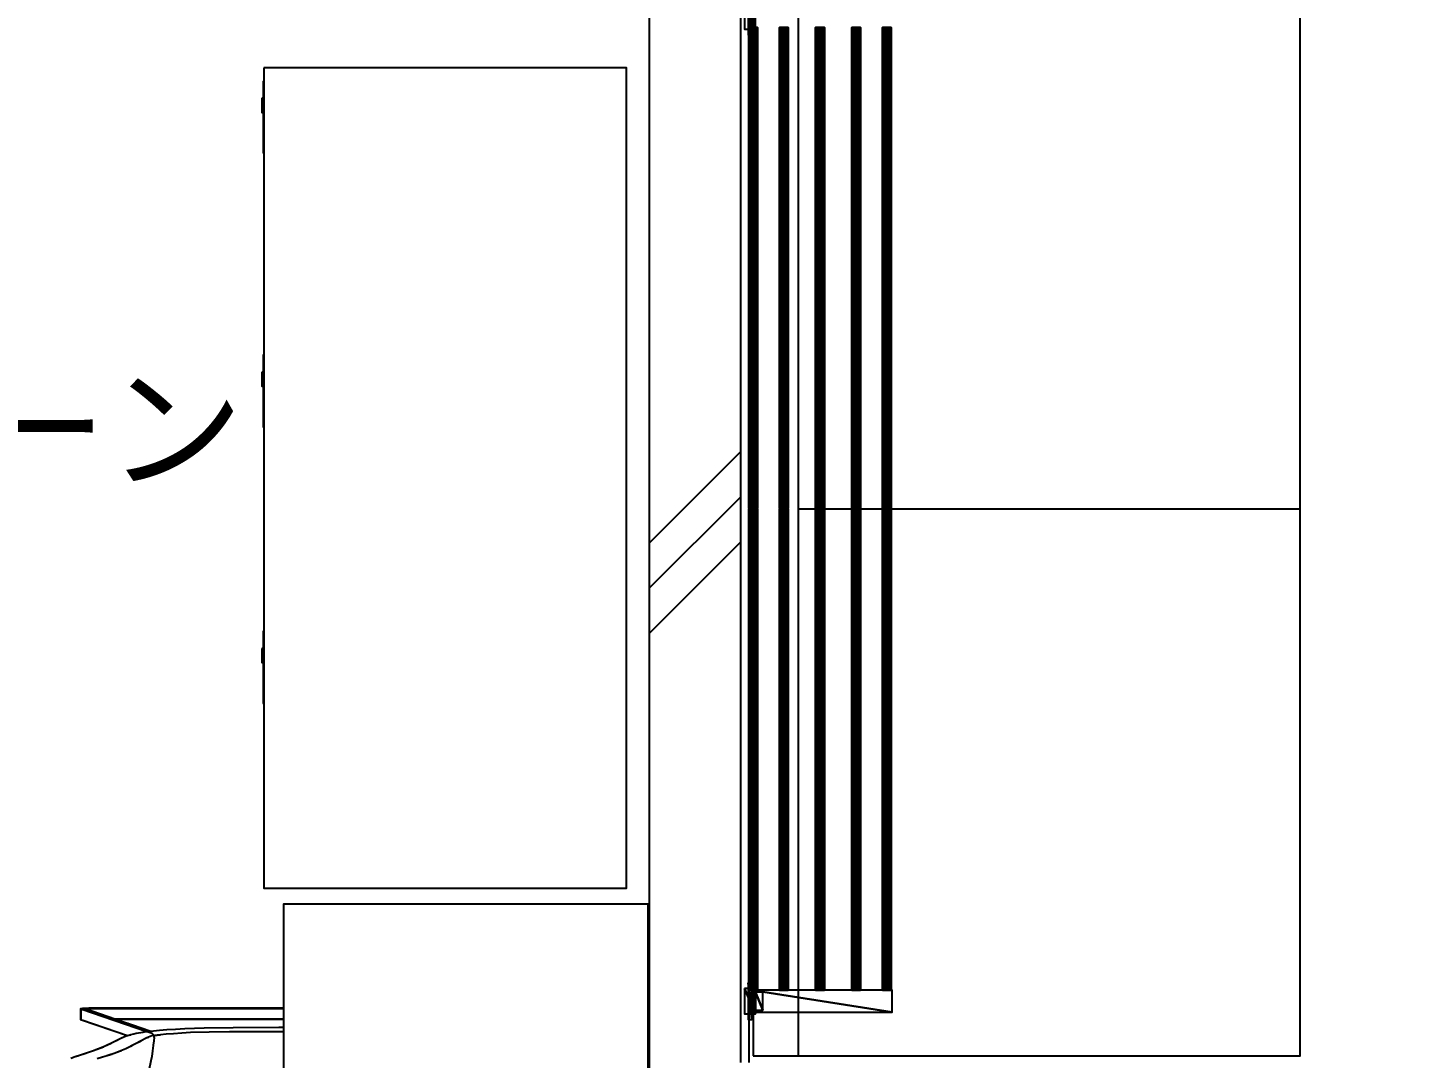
# Model space of a CAD drawing. Units: millimetres at full size, sheet at 1:50. Extents: x -9750 to 9750, y -6680 to 6675.
# Drawn here: x -4157 to -2649, y 2084 to 3215 of the extents above; entities that cross this region are included whole.
import ezdxf
from ezdxf.enums import TextEntityAlignment as Align

# ---------------------------------------------------------------- set-up
doc = ezdxf.new("R2010")
doc.units = ezdxf.units.MM
doc.header["$LTSCALE"] = 50
for name, color, linetype in [('0-4_スペース', 4, 'Continuous'), ('0-6_壁', 4, 'Continuous'), ('0-8_床仕上', 7, 'Continuous'), ('0-9_部品実装', 7, 'Continuous'), ('0-A_汎用オブジェクト（実装）', 4, 'Continuous')]:
    doc.layers.add(name, color=color, linetype=linetype)
doc.styles.add('ＭＳ ゴシック', font='')
doc.styles.get('ＭＳ ゴシック').set_extended_font_data('MS Gothic')

msp = doc.modelspace()

# ---------------------------------------------------------------- wipeouts: each hides what was drawn before it
for points in [[(-3365.77, 3792.05), (-3365.77, -1764.95), (296.23, -1764.95), (296.23, -1764.95)], [(-5115.77, 1780.2), (-3473.77, 1780.2), (-3473.77, 3745.05), (-3473.77, 3745.05)]]:
    msp.add_wipeout(points)

# ---------------------------------------------------------------- next in the draw order: wipeouts: each hides what was drawn before it
for points in [[(-3365.77, 3792.05), (296.23, -1764.95), (296.23, 3792.05), (296.23, 3792.05)], [(-5115.77, 1780.2), (-3473.77, 3745.05), (-5115.77, 3745.05), (-5115.77, 3745.05)]]:
    msp.add_wipeout(points)

# ---------------------------------------------------------------- next in the draw order: linework, layer by layer
at = {"layer": '0-8_床仕上', "color": 4}
msp.add_line((-3365.77, 3292.05), (-3365.77, 2080.19), dxfattribs=at)
at = {"layer": '0-9_部品実装'}
for points in [[(-4098.35, 2138.85), (-4097.94, 2126.98), (-4097.94, 2139.1)], [(-4098.35, 2138.85), (-4097.94, 2139.1), (-4097.94, 2139.1)], [(-4098.35, 2138.85), (-4098.35, 2127.13), (-4097.94, 2126.98)], [(-4097.94, 2139.1), (-4097.54, 2126.83), (-4097.54, 2139.15)], [(-4097.94, 2139.1), (-4097.54, 2139.15), (-4097.54, 2139.15)], [(-4097.94, 2139.1), (-4097.94, 2126.98), (-4097.54, 2126.83)]]:
    msp.add_solid(points, dxfattribs=at)

# ---------------------------------------------------------------- next in the draw order: texts
at = {"layer": '0-4_スペース', "style": 'ＭＳ ゴシック'}
msp.add_text('更衣ゾーン', height=110, dxfattribs=at).set_placement((-4669.77, 2687.63), align=Align.BOTTOM_LEFT)

# ---------------------------------------------------------------- next in the draw order: wipeouts: each hides what was drawn before it
for points in [[(-3464.77, 127.09), (-3464.77, 3745.05), (-3473.77, 3745.05), (-3473.77, 3745.05)], [(-3897.43, 2271.17), (-3499.77, 2271.17), (-3499.77, 2473.51), (-3499.77, 2473.51)], [(-4109.23, 2084.47), (-3670.92, 2084.47), (-3671.05, 2086.33), (-3671.05, 2086.33)]]:
    msp.add_wipeout(points)

# ---------------------------------------------------------------- next in the draw order: wipeouts: each hides what was drawn before it
for points in [[(-3464.77, 127.09), (-3473.77, 3745.05), (-3473.77, 127.09), (-3473.77, 127.09)], [(-3361.06, 2087.34), (-2761.06, 2087.34), (-2761.06, 3287.34), (-2761.06, 3287.34)], [(-3897.43, 2271.17), (-3499.77, 2473.51), (-3897.43, 2473.51), (-3897.43, 2473.51)], [(-4097.54, 2139.15), (-4097.54, 2126.83), (-4096.31, 2126.41), (-4096.31, 2126.41)], [(-4109.23, 2084.47), (-3671.05, 2086.33), (-4104.29, 2086.33), (-4104.29, 2086.33)]]:
    msp.add_wipeout(points)

# ---------------------------------------------------------------- next in the draw order: linework, layer by layer
at = {"layer": '0-9_部品実装'}
msp.add_solid([(-3897.43, 2271.17), (-3897.43, 2473.51), (-3897.43, 2473.51)], dxfattribs=at)

# ---------------------------------------------------------------- next in the draw order: wipeouts: each hides what was drawn before it
at = {"color": 7}
msp.add_wipeout([(-3374.77, 3795.05), (-3474.77, 3695.05), (-3474.77, 1780.2), (-3474.77, 1780.2)], dxfattribs=at)
for points in [[(-3361.06, 2087.34), (-2761.06, 3287.34), (-3361.06, 3287.34), (-3361.06, 3287.34)], [(-4097.54, 2139.15), (-4096.31, 2126.41), (-4096.31, 2139.29), (-4096.31, 2139.29)], [(-4109.23, 2084.47), (-4104.29, 2086.33), (-4104.29, 2086.33), (-4104.29, 2086.33)]]:
    msp.add_wipeout(points)

# ---------------------------------------------------------------- next in the draw order: linework, layer by layer
at = {"layer": '0-9_部品実装', "color": 4}
for p, q in [((-3311.06, 2087.34), (-3311.06, 3287.34)), ((-3311.06, 2687.31), (-2761.06, 2687.31))]:
    msp.add_line(p, q, dxfattribs=at)
msp.add_lwpolyline([(-3361.06, 2087.34), (-2761.06, 2087.34), (-2761.06, 3287.34), (-3361.06, 3287.34)], close=True, dxfattribs=at)
at = {"layer": '0-9_部品実装'}
for points in [[(-3361.06, 2087.34), (-3361.06, 3287.34), (-3361.06, 3287.34)], [(-4097.54, 2139.15), (-4096.31, 2139.29), (-4096.31, 2139.29)]]:
    msp.add_solid(points, dxfattribs=at)
at = {"layer": '0-A_汎用オブジェクト（実装）'}
for p, q in [((-3366.4, 3247.31), (-3366.4, 3207.31)), ((-3366.4, 3247.31), (-3366.4, 3207.31)), ((-3362.4, 3207.31), (-3362.4, 3247.31)), ((-3362.4, 3207.31), (-3362.4, 3247.31)), ((-3366.4, 3207.31), (-3362.4, 3207.31)), ((-3366.4, 3207.31), (-3362.4, 3207.31)), ((-3362.4, 2167.31), (-3366.4, 2167.31)), ((-3362.4, 2167.31), (-3366.4, 2167.31)), ((-3366.4, 2167.31), (-3366.4, 2127.31)), ((-3362.4, 2127.31), (-3362.4, 2167.31)), ((-3362.4, 2159.31), (-3362.4, 2135.31)), ((-3358.4, 2133.31), (-3358.4, 2161.31)), ((-3350.4, 2157.31), (-3358.4, 2157.31)), ((-3350.4, 2157.31), (-3358.4, 2157.31)), ((-3358.4, 2157.31), (-3358.4, 2137.31)), ((-3358.4, 2157.31), (-3358.4, 2137.31)), ((-3350.4, 2137.31), (-3350.4, 2157.31)), ((-3350.4, 2137.31), (-3350.4, 2157.31)), ((-3358.4, 2137.31), (-3350.4, 2137.31)), ((-3358.4, 2137.31), (-3350.4, 2137.31))]:
    msp.add_line(p, q, dxfattribs=at)
for points in [[(-3366.4, 3247.31), (-3366.4, 3207.31), (-3362.4, 3207.31)], [(-3366.4, 3247.31), (-3362.4, 3207.31), (-3362.4, 3247.31)], [(-3366.4, 3247.31), (-3362.4, 3207.31), (-3362.4, 3247.31)], [(-3366.4, 3247.31), (-3366.4, 3207.31), (-3362.4, 3207.31)], [(-3365.77, 3215.3), (-3365.77, 2159.31), (-3365.39, 2159.31)], [(-3365.77, 3215.3), (-3365.39, 2159.31), (-3365.39, 3215.3)], [(-3365.39, 3215.3), (-3365.77, 3215.3), (-3365.77, 2159.31)], [(-3365.39, 3215.3), (-3365.77, 2159.31), (-3365.39, 2159.31)], [(-3365.39, 3215.3), (-3364.34, 2159.31), (-3364.34, 3215.3)], [(-3365.39, 3215.3), (-3365.39, 2159.31), (-3364.34, 2159.31)], [(-3364.34, 3215.3), (-3365.39, 3215.3), (-3365.39, 2159.31)], [(-3364.34, 3215.3), (-3365.39, 2159.31), (-3364.34, 2159.31)], [(-3364.34, 3215.3), (-3362.75, 2159.31), (-3362.75, 3215.3)], [(-3364.34, 3215.3), (-3364.34, 2159.31), (-3362.75, 2159.31)], [(-3362.75, 3215.3), (-3364.34, 3215.3), (-3364.34, 2159.31)], [(-3362.75, 3215.3), (-3364.34, 2159.31), (-3362.75, 2159.31)], [(-3362.75, 3215.3), (-3360.88, 2159.31), (-3360.88, 3215.3)], [(-3362.75, 3215.3), (-3362.75, 2159.31), (-3360.88, 2159.31)], [(-3360.88, 3215.3), (-3362.75, 2159.31), (-3360.88, 2159.31)], [(-3360.88, 3215.3), (-3362.75, 3215.3), (-3362.75, 2159.31)], [(-3360.88, 3215.3), (-3359.01, 2159.31), (-3359.01, 3215.3)], [(-3360.88, 3215.3), (-3360.88, 2159.31), (-3359.01, 2159.31)], [(-3359.01, 3215.3), (-3360.88, 2159.31), (-3359.01, 2159.31)], [(-3359.01, 3215.3), (-3360.88, 3215.3), (-3360.88, 2159.31)], [(-3359.01, 3215.3), (-3357.43, 2159.31), (-3357.43, 3215.3)], [(-3359.01, 3215.3), (-3359.01, 2159.31), (-3357.43, 2159.31)], [(-3357.43, 3215.3), (-3359.01, 3215.3), (-3359.01, 2159.31)], [(-3357.43, 3215.3), (-3359.01, 2159.31), (-3357.43, 2159.31)], [(-3357.43, 3215.3), (-3357.43, 2159.31), (-3356.37, 2159.31)], [(-3357.43, 3215.3), (-3356.37, 2159.31), (-3356.37, 3215.3)], [(-3356.37, 3215.3), (-3357.43, 2159.31), (-3356.37, 2159.31)], [(-3356.37, 3215.3), (-3357.43, 3215.3), (-3357.43, 2159.31)], [(-3356.37, 3215.3), (-3356.37, 2159.31), (-3356, 2159.31)], [(-3356.37, 3215.3), (-3356, 2159.31), (-3356, 3215.3)], [(-3356, 3215.3), (-3356.37, 3215.3), (-3356.37, 2159.31)], [(-3356, 3215.3), (-3356.37, 2159.31), (-3356, 2159.31)], [(-3332.19, 3215.3), (-3331.82, 2159.31), (-3331.82, 3215.3)], [(-3332.19, 3215.3), (-3332.19, 2159.31), (-3331.82, 2159.31)], [(-3331.82, 3215.3), (-3332.19, 2159.31), (-3331.82, 2159.31)], [(-3331.82, 3215.3), (-3332.19, 3215.3), (-3332.19, 2159.31)], [(-3331.82, 3215.3), (-3331.82, 2159.31), (-3330.76, 2159.31)], [(-3331.82, 3215.3), (-3330.76, 2159.31), (-3330.76, 3215.3)], [(-3330.76, 3215.3), (-3331.82, 3215.3), (-3331.82, 2159.31)], [(-3330.76, 3215.3), (-3331.82, 2159.31), (-3330.76, 2159.31)], [(-3330.76, 3215.3), (-3330.76, 2159.31), (-3329.17, 2159.31)], [(-3330.76, 3215.3), (-3329.17, 2159.31), (-3329.17, 3215.3)], [(-3329.17, 3215.3), (-3330.76, 2159.31), (-3329.17, 2159.31)], [(-3329.17, 3215.3), (-3330.76, 3215.3), (-3330.76, 2159.31)], [(-3329.17, 3215.3), (-3327.3, 2159.31), (-3327.3, 3215.3)], [(-3329.17, 3215.3), (-3329.17, 2159.31), (-3327.3, 2159.31)], [(-3327.3, 3215.3), (-3329.17, 3215.3), (-3329.17, 2159.31)], [(-3327.3, 3215.3), (-3329.17, 2159.31), (-3327.3, 2159.31)], [(-3327.3, 3215.3), (-3325.43, 2159.31), (-3325.43, 3215.3)], [(-3327.3, 3215.3), (-3327.3, 2159.31), (-3325.43, 2159.31)], [(-3325.43, 3215.3), (-3327.3, 3215.3), (-3327.3, 2159.31)], [(-3325.43, 3215.3), (-3327.3, 2159.31), (-3325.43, 2159.31)], [(-3325.43, 3215.3), (-3323.85, 2159.31), (-3323.85, 3215.3)], [(-3325.43, 3215.3), (-3325.43, 2159.31), (-3323.85, 2159.31)], [(-3323.85, 3215.3), (-3325.43, 2159.31), (-3323.85, 2159.31)], [(-3323.85, 3215.3), (-3325.43, 3215.3), (-3325.43, 2159.31)], [(-3323.85, 3215.3), (-3323.85, 2159.31), (-3322.79, 2159.31)], [(-3323.85, 3215.3), (-3322.79, 2159.31), (-3322.79, 3215.3)], [(-3322.79, 3215.3), (-3323.85, 2159.31), (-3322.79, 2159.31)], [(-3322.79, 3215.3), (-3323.85, 3215.3), (-3323.85, 2159.31)], [(-3322.79, 3215.3), (-3322.42, 2159.31), (-3322.42, 3215.3)], [(-3322.79, 3215.3), (-3322.79, 2159.31), (-3322.42, 2159.31)], [(-3322.42, 3215.3), (-3322.79, 3215.3), (-3322.79, 2159.31)], [(-3322.42, 3215.3), (-3322.79, 2159.31), (-3322.42, 2159.31)], [(-3292.5, 3215.3), (-3292.5, 2159.31), (-3292.13, 2159.31)], [(-3292.5, 3215.3), (-3292.13, 2159.31), (-3292.13, 3215.3)], [(-3292.13, 3215.3), (-3292.5, 2159.31), (-3292.13, 2159.31)], [(-3292.13, 3215.3), (-3292.5, 3215.3), (-3292.5, 2159.31)], [(-3292.13, 3215.3), (-3292.13, 2159.31), (-3291.07, 2159.31)], [(-3292.13, 3215.3), (-3291.07, 2159.31), (-3291.07, 3215.3)], [(-3291.07, 3215.3), (-3292.13, 2159.31), (-3291.07, 2159.31)], [(-3291.07, 3215.3), (-3292.13, 3215.3), (-3292.13, 2159.31)], [(-3291.07, 3215.3), (-3289.49, 2159.31), (-3289.49, 3215.3)], [(-3291.07, 3215.3), (-3291.07, 2159.31), (-3289.49, 2159.31)], [(-3289.49, 3215.3), (-3291.07, 2159.31), (-3289.49, 2159.31)], [(-3289.49, 3215.3), (-3291.07, 3215.3), (-3291.07, 2159.31)], [(-3289.49, 3215.3), (-3289.49, 2159.31), (-3287.62, 2159.31)], [(-3289.49, 3215.3), (-3287.62, 2159.31), (-3287.62, 3215.3)], [(-3287.62, 3215.3), (-3289.49, 2159.31), (-3287.62, 2159.31)], [(-3287.62, 3215.3), (-3289.49, 3215.3), (-3289.49, 2159.31)], [(-3287.62, 3215.3), (-3287.62, 2159.31), (-3285.75, 2159.31)], [(-3287.62, 3215.3), (-3285.75, 2159.31), (-3285.75, 3215.3)], [(-3285.75, 3215.3), (-3287.62, 3215.3), (-3287.62, 2159.31)], [(-3285.75, 3215.3), (-3287.62, 2159.31), (-3285.75, 2159.31)], [(-3285.75, 3215.3), (-3285.75, 2159.31), (-3284.17, 2159.31)], [(-3285.75, 3215.3), (-3284.17, 2159.31), (-3284.17, 3215.3)], [(-3284.17, 3215.3), (-3285.75, 2159.31), (-3284.17, 2159.31)], [(-3284.17, 3215.3), (-3285.75, 3215.3), (-3285.75, 2159.31)], [(-3284.17, 3215.3), (-3283.11, 2159.31), (-3283.11, 3215.3)], [(-3284.17, 3215.3), (-3284.17, 2159.31), (-3283.11, 2159.31)], [(-3283.11, 3215.3), (-3284.17, 3215.3), (-3284.17, 2159.31)], [(-3283.11, 3215.3), (-3284.17, 2159.31), (-3283.11, 2159.31)], [(-3283.11, 3215.3), (-3283.11, 2159.31), (-3282.74, 2159.31)], [(-3283.11, 3215.3), (-3282.74, 2159.31), (-3282.74, 3215.3)], [(-3282.74, 3215.3), (-3283.11, 2159.31), (-3282.74, 2159.31)], [(-3282.74, 3215.3), (-3283.11, 3215.3), (-3283.11, 2159.31)], [(-3252.82, 3215.3), (-3252.45, 2159.31), (-3252.45, 3215.3)], [(-3252.82, 3215.3), (-3252.82, 2159.31), (-3252.45, 2159.31)], [(-3252.45, 3215.3), (-3252.82, 3215.3), (-3252.82, 2159.31)], [(-3252.45, 3215.3), (-3252.82, 2159.31), (-3252.45, 2159.31)], [(-3252.45, 3215.3), (-3252.45, 2159.31), (-3251.39, 2159.31)], [(-3252.45, 3215.3), (-3251.39, 2159.31), (-3251.39, 3215.3)], [(-3251.39, 3215.3), (-3252.45, 3215.3), (-3252.45, 2159.31)], [(-3251.39, 3215.3), (-3252.45, 2159.31), (-3251.39, 2159.31)], [(-3251.39, 3215.3), (-3251.39, 2159.31), (-3249.81, 2159.31)], [(-3251.39, 3215.3), (-3249.81, 2159.31), (-3249.81, 3215.3)], [(-3249.81, 3215.3), (-3251.39, 3215.3), (-3251.39, 2159.31)], [(-3249.81, 3215.3), (-3251.39, 2159.31), (-3249.81, 2159.31)], [(-3249.81, 3215.3), (-3249.81, 2159.31), (-3247.94, 2159.31)], [(-3249.81, 3215.3), (-3247.94, 2159.31), (-3247.94, 3215.3)], [(-3247.94, 3215.3), (-3249.81, 3215.3), (-3249.81, 2159.31)], [(-3247.94, 3215.3), (-3249.81, 2159.31), (-3247.94, 2159.31)], [(-3247.94, 3215.3), (-3247.94, 2159.31), (-3246.07, 2159.31)], [(-3247.94, 3215.3), (-3246.07, 2159.31), (-3246.07, 3215.3)], [(-3246.07, 3215.3), (-3247.94, 3215.3), (-3247.94, 2159.31)], [(-3246.07, 3215.3), (-3247.94, 2159.31), (-3246.07, 2159.31)], [(-3246.07, 3215.3), (-3246.07, 2159.31), (-3244.48, 2159.31)], [(-3246.07, 3215.3), (-3244.48, 2159.31), (-3244.48, 3215.3)], [(-3244.48, 3215.3), (-3246.07, 2159.31), (-3244.48, 2159.31)], [(-3244.48, 3215.3), (-3246.07, 3215.3), (-3246.07, 2159.31)], [(-3244.48, 3215.3), (-3244.48, 2159.31), (-3243.42, 2159.31)], [(-3244.48, 3215.3), (-3243.42, 2159.31), (-3243.42, 3215.3)], [(-3243.42, 3215.3), (-3244.48, 3215.3), (-3244.48, 2159.31)], [(-3243.42, 3215.3), (-3244.48, 2159.31), (-3243.42, 2159.31)], [(-3243.42, 3215.3), (-3243.42, 2159.31), (-3243.05, 2159.31)], [(-3243.42, 3215.3), (-3243.05, 2159.31), (-3243.05, 3215.3)], [(-3243.05, 3215.3), (-3243.42, 3215.3), (-3243.42, 2159.31)], [(-3243.05, 3215.3), (-3243.42, 2159.31), (-3243.05, 2159.31)], [(-3219.24, 3215.3), (-3219.24, 2159.31), (-3218.87, 2159.31)], [(-3219.24, 3215.3), (-3218.87, 2159.31), (-3218.87, 3215.3)], [(-3218.87, 3215.3), (-3219.24, 3215.3), (-3219.24, 2159.31)], [(-3218.87, 3215.3), (-3219.24, 2159.31), (-3218.87, 2159.31)], [(-3218.87, 3215.3), (-3217.81, 2159.31), (-3217.81, 3215.3)], [(-3218.87, 3215.3), (-3218.87, 2159.31), (-3217.81, 2159.31)], [(-3217.81, 3215.3), (-3218.87, 2159.31), (-3217.81, 2159.31)], [(-3217.81, 3215.3), (-3218.87, 3215.3), (-3218.87, 2159.31)], [(-3217.81, 3215.3), (-3217.81, 2159.31), (-3216.23, 2159.31)], [(-3217.81, 3215.3), (-3216.23, 2159.31), (-3216.23, 3215.3)], [(-3216.23, 3215.3), (-3217.81, 3215.3), (-3217.81, 2159.31)], [(-3216.23, 3215.3), (-3217.81, 2159.31), (-3216.23, 2159.31)], [(-3216.23, 3215.3), (-3214.36, 2159.31), (-3214.36, 3215.3)], [(-3216.23, 3215.3), (-3216.23, 2159.31), (-3214.36, 2159.31)], [(-3214.36, 3215.3), (-3216.23, 2159.31), (-3214.36, 2159.31)], [(-3214.36, 3215.3), (-3216.23, 3215.3), (-3216.23, 2159.31)], [(-3214.36, 3215.3), (-3212.49, 2159.31), (-3212.49, 3215.3)], [(-3214.36, 3215.3), (-3214.36, 2159.31), (-3212.49, 2159.31)], [(-3212.49, 3215.3), (-3214.36, 2159.31), (-3212.49, 2159.31)], [(-3212.49, 3215.3), (-3214.36, 3215.3), (-3214.36, 2159.31)], [(-3212.49, 3215.3), (-3210.9, 2159.31), (-3210.9, 3215.3)], [(-3212.49, 3215.3), (-3212.49, 2159.31), (-3210.9, 2159.31)], [(-3210.9, 3215.3), (-3212.49, 2159.31), (-3210.9, 2159.31)], [(-3210.9, 3215.3), (-3212.49, 3215.3), (-3212.49, 2159.31)], [(-3210.9, 3215.3), (-3209.85, 2159.31), (-3209.85, 3215.3)], [(-3210.9, 3215.3), (-3210.9, 2159.31), (-3209.85, 2159.31)], [(-3209.85, 3215.3), (-3210.9, 2159.31), (-3209.85, 2159.31)], [(-3209.85, 3215.3), (-3210.9, 3215.3), (-3210.9, 2159.31)], [(-3209.85, 3215.3), (-3209.85, 2159.31), (-3209.47, 2159.31)], [(-3209.85, 3215.3), (-3209.47, 2159.31), (-3209.47, 3215.3)], [(-3209.47, 3215.3), (-3209.85, 3215.3), (-3209.85, 2159.31)], [(-3209.47, 3215.3), (-3209.85, 2159.31), (-3209.47, 2159.31)], [(-3366.4, 2167.31), (-3366.4, 2127.31), (-3362.4, 2127.31)], [(-3366.4, 2167.31), (-3362.4, 2127.31), (-3362.4, 2167.31)], [(-3366.4, 2167.31), (-3366.4, 2127.31), (-3362.4, 2127.31)], [(-3366.4, 2167.31), (-3362.4, 2127.31), (-3362.4, 2167.31)], [(-3362.4, 2159.31), (-3208.4, 2135.31), (-3208.4, 2159.31)], [(-3362.4, 2159.31), (-3362.4, 2135.31), (-3208.4, 2135.31)], [(-3362.4, 2159.31), (-3362.4, 2135.31), (-3208.4, 2135.31)], [(-3362.4, 2159.31), (-3208.4, 2135.31), (-3208.4, 2159.31)], [(-3358.4, 2157.31), (-3350.4, 2137.31), (-3350.4, 2157.31)], [(-3358.4, 2157.31), (-3358.4, 2137.31), (-3350.4, 2137.31)], [(-3358.4, 2157.31), (-3358.4, 2137.31), (-3350.4, 2137.31)], [(-3358.4, 2157.31), (-3350.4, 2137.31), (-3350.4, 2157.31)]]:
    msp.add_lwpolyline(points, close=True, dxfattribs=at)
for points in [[(-3366.4, 2167.31), (-3366.4, 2127.31), (-3362.4, 2127.31)], [(-3366.4, 2127.31), (-3362.4, 2127.31), (-3362.4, 2167.31)], [(-3362.4, 2159.31), (-3362.4, 2135.31), (-3208.4, 2135.31)], [(-3362.4, 2135.31), (-3208.4, 2135.31), (-3208.4, 2159.31), (-3362.4, 2159.31)], [(-3208.4, 2135.31), (-3208.4, 2159.31), (-3362.4, 2159.31)]]:
    msp.add_lwpolyline(points, dxfattribs=at)

# ---------------------------------------------------------------- next in the draw order: wipeouts: each hides what was drawn before it
at = {"color": 7}
msp.add_wipeout([(-3374.77, 3795.05), (-3474.77, 1780.2), (-3374.77, 1780.2), (-3374.77, 1780.2)], dxfattribs=at)
for points in [[(-3897.43, 2473.51), (-3499.77, 2473.51), (-3499.77, 2474.43), (-3499.77, 2474.43)], [(-4104.29, 2086.33), (-3671.05, 2086.33), (-3671.18, 2088.2), (-3671.18, 2088.2)]]:
    msp.add_wipeout(points)

# ---------------------------------------------------------------- next in the draw order: linework, layer by layer
at = {"layer": '0-6_壁', "color": 3}
msp.add_line((-3374.77, 3292.05), (-3374.77, 2080.19), dxfattribs=at)
at = {"layer": '0-6_壁'}
for p, q in [((-3474.77, 2649.73), (-3374.77, 2749.73)), ((-3474.77, 2600.24), (-3374.77, 2700.24)), ((-3474.77, 2550.74), (-3374.77, 2650.74))]:
    msp.add_line(p, q, dxfattribs=at)
at = {"layer": '0-6_壁', "color": 3}
msp.add_lwpolyline([(-3474.77, 3695.05), (-3474.77, 1780.2), (-3465.77, 1780.2), (-3374.77, 1780.2)], dxfattribs=at)
at = {"layer": '0-6_壁', "color": 7}
msp.add_solid([(-3374.77, 3795.05), (-3374.77, 1780.2), (-3374.77, 1780.2)], dxfattribs=at)
at = {"layer": '0-A_汎用オブジェクト（実装）'}
for p, q in [((-3370.4, 3241.31), (-3370.4, 3213.31)), ((-3370.4, 2161.31), (-3370.4, 2133.31)), ((-3370.4, 2161.31), (-3370.4, 2133.31)), ((-3358.4, 2161.31), (-3370.4, 2161.31)), ((-3358.4, 2161.31), (-3370.4, 2161.31)), ((-3370.4, 2133.31), (-3358.4, 2133.31))]:
    msp.add_line(p, q, dxfattribs=at)
for points in [[(-3370.4, 3241.31), (-3370.4, 3213.31), (-3358.4, 3213.31)], [(-3370.4, 3241.31), (-3358.4, 3213.31), (-3358.4, 3241.31)], [(-3370.4, 3241.31), (-3370.4, 3213.31), (-3358.4, 3213.31)], [(-3358.4, 3241.31), (-3370.4, 3241.31), (-3358.4, 3213.31)], [(-3370.4, 2161.31), (-3358.4, 2133.31), (-3358.4, 2161.31)], [(-3370.4, 2161.31), (-3370.4, 2133.31), (-3358.4, 2133.31)], [(-3370.4, 2161.31), (-3358.4, 2133.31), (-3358.4, 2161.31)], [(-3370.4, 2161.31), (-3370.4, 2133.31), (-3358.4, 2133.31)]]:
    msp.add_lwpolyline(points, close=True, dxfattribs=at)
for points in [[(-3370.4, 3241.31), (-3370.4, 3213.31), (-3358.4, 3213.31)], [(-3370.4, 3213.31), (-3358.4, 3213.31), (-3358.4, 3241.31)], [(-3358.4, 3213.31), (-3358.4, 3241.31), (-3370.4, 3241.31)], [(-3370.4, 2133.31), (-3358.4, 2133.31), (-3358.4, 2161.31)]]:
    msp.add_lwpolyline(points, dxfattribs=at)

# ---------------------------------------------------------------- next in the draw order: wipeouts: each hides what was drawn before it
for points in [[(-3897.43, 2473.51), (-3499.77, 2474.43), (-3898.23, 2474.43), (-3898.23, 2474.43)], [(-4096.31, 2139.29), (-4096.31, 2126.41), (-4093.46, 2125.43), (-4093.46, 2125.43)], [(-4104.29, 2086.33), (-3671.18, 2088.2), (-4098.47, 2088.2), (-4098.47, 2088.2)]]:
    msp.add_wipeout(points)

# ---------------------------------------------------------------- next in the draw order: wipeouts: each hides what was drawn before it
for points in [[(-3897.43, 2473.51), (-3898.23, 2474.43), (-3898.23, 2474.43), (-3898.23, 2474.43)], [(-4096.31, 2139.29), (-4093.46, 2125.43), (-4093.46, 2139.43), (-4093.46, 2139.43)], [(-4104.29, 2086.33), (-4098.47, 2088.2), (-4098.47, 2088.2), (-4098.47, 2088.2)]]:
    msp.add_wipeout(points)

# ---------------------------------------------------------------- next in the draw order: linework, layer by layer
at = {"layer": '0-9_部品実装'}
for points in [[(-4096.31, 2139.29), (-4093.46, 2139.43), (-4093.46, 2139.43)], [(-4098.47, 2088.2), (-3671.18, 2088.2), (-3671.2, 2088.36)], [(-4098.47, 2088.2), (-3671.2, 2088.36), (-4097.96, 2088.36)], [(-4098.47, 2088.2), (-4097.96, 2088.36), (-4097.96, 2088.36)]]:
    msp.add_solid(points, dxfattribs=at)

# ---------------------------------------------------------------- next in the draw order: wipeouts: each hides what was drawn before it
msp.add_wipeout([(-3898.23, 2474.43), (-3499.77, 2474.43), (-3499.77, 2518.74), (-3499.77, 2518.74)])

# ---------------------------------------------------------------- next in the draw order: wipeouts: each hides what was drawn before it
for points in [[(-3898.23, 2474.43), (-3499.77, 2518.74), (-3898.23, 2518.74), (-3898.23, 2518.74)], [(-4093.46, 2139.43), (-4093.46, 2125.43), (-4089.39, 2124.04), (-4089.39, 2124.04)], [(-4097.96, 2088.36), (-3671.2, 2088.36), (-3671.8, 2092.34), (-3671.8, 2092.34)]]:
    msp.add_wipeout(points)

# ---------------------------------------------------------------- next in the draw order: linework, layer by layer
msp.add_solid([(-3898.23, 2474.43), (-3898.23, 2518.74), (-3898.23, 2518.74)], dxfattribs=at)

# ---------------------------------------------------------------- next in the draw order: wipeouts: each hides what was drawn before it
for points in [[(-4093.46, 2139.43), (-4089.39, 2124.04), (-4089.39, 2139.51), (-4089.39, 2139.51)], [(-4097.96, 2088.36), (-3671.8, 2092.34), (-4085.52, 2092.34), (-4085.52, 2092.34)]]:
    msp.add_wipeout(points)

# ---------------------------------------------------------------- next in the draw order: linework, layer by layer
msp.add_solid([(-4093.46, 2139.43), (-4089.39, 2139.51), (-4089.39, 2139.51)], dxfattribs=at)

# ---------------------------------------------------------------- next in the draw order: wipeouts: each hides what was drawn before it
for points in [[(-3899.77, 2518.74), (-3499.77, 2518.74), (-3499.77, 2534.23), (-3499.77, 2534.23)], [(-4097.96, 2088.36), (-4085.52, 2092.34), (-4085.52, 2092.34), (-4085.52, 2092.34)]]:
    msp.add_wipeout(points)

# ---------------------------------------------------------------- next in the draw order: linework, layer by layer
for points in [[(-4085.52, 2092.34), (-3671.8, 2092.34), (-3671.82, 2092.42)], [(-4085.52, 2092.34), (-3671.82, 2092.42), (-4085.29, 2092.42)], [(-4085.52, 2092.34), (-4085.29, 2092.42), (-4085.29, 2092.42)]]:
    msp.add_solid(points, dxfattribs=at)

# ---------------------------------------------------------------- next in the draw order: wipeouts: each hides what was drawn before it
for points in [[(-3899.77, 2518.74), (-3499.77, 2534.23), (-3899.77, 2534.23), (-3899.77, 2534.23)], [(-4089.39, 2139.51), (-4089.39, 2124.04), (-4084.1, 2122.23), (-4084.1, 2122.23)]]:
    msp.add_wipeout(points)

# ---------------------------------------------------------------- next in the draw order: linework, layer by layer
msp.add_solid([(-3899.77, 2518.74), (-3899.77, 2534.23), (-3899.77, 2534.23)], dxfattribs=at)

# ---------------------------------------------------------------- next in the draw order: wipeouts: each hides what was drawn before it
for points in [[(-4089.39, 2139.51), (-4084.1, 2122.23), (-4084.1, 2139.54), (-4084.1, 2139.54)], [(-4085.29, 2092.42), (-3671.82, 2092.42), (-3672.81, 2096.38), (-3672.81, 2096.38)]]:
    msp.add_wipeout(points)

# ---------------------------------------------------------------- next in the draw order: linework, layer by layer
msp.add_solid([(-4089.39, 2139.51), (-4084.1, 2139.54), (-4084.1, 2139.54)], dxfattribs=at)

# ---------------------------------------------------------------- next in the draw order: wipeouts: each hides what was drawn before it
for points in [[(-3898.23, 2534.23), (-3499.77, 2534.23), (-3499.77, 2552.55), (-3499.77, 2552.55)], [(-4085.29, 2092.42), (-3672.81, 2096.38), (-4075.41, 2096.38), (-4075.41, 2096.38)]]:
    msp.add_wipeout(points)

# ---------------------------------------------------------------- next in the draw order: wipeouts: each hides what was drawn before it
for points in [[(-3898.23, 2534.23), (-3499.77, 2552.55), (-3898.23, 2552.55), (-3898.23, 2552.55)], [(-4084.1, 2139.54), (-4084.1, 2122.23), (-4047.02, 2109.53), (-4047.02, 2109.53)], [(-4085.29, 2092.42), (-4075.41, 2096.38), (-4075.41, 2096.38), (-4075.41, 2096.38)]]:
    msp.add_wipeout(points)

# ---------------------------------------------------------------- next in the draw order: linework, layer by layer
at = {"layer": '0-9_部品実装', "color": 4}
msp.add_lwpolyline([(-3899.77, 2534.22), (-3899.77, 2518.74), (-3898.23, 2518.74), (-3898.23, 2534.22)], close=True, dxfattribs=at)
at = {"layer": '0-9_部品実装'}
msp.add_solid([(-3898.23, 2534.23), (-3898.23, 2552.55), (-3898.23, 2552.55)], dxfattribs=at)

# ---------------------------------------------------------------- next in the draw order: wipeouts: each hides what was drawn before it
for points in [[(-4084.1, 2139.54), (-4047.02, 2109.53), (-4047.02, 2139.54), (-4047.02, 2139.54)], [(-4075.41, 2096.38), (-3672.81, 2096.38), (-3673.33, 2097.72), (-3673.33, 2097.72)]]:
    msp.add_wipeout(points)

# ---------------------------------------------------------------- next in the draw order: linework, layer by layer
msp.add_solid([(-4084.1, 2139.54), (-4047.02, 2139.54), (-4047.02, 2139.54)], dxfattribs=at)

# ---------------------------------------------------------------- next in the draw order: wipeouts: each hides what was drawn before it
for points in [[(-3898.23, 2552.55), (-3499.77, 2552.55), (-3499.77, 2553.47), (-3499.77, 2553.47)], [(-4075.41, 2096.38), (-3673.33, 2097.72), (-4072.06, 2097.72), (-4072.06, 2097.72)]]:
    msp.add_wipeout(points)

# ---------------------------------------------------------------- next in the draw order: wipeouts: each hides what was drawn before it
for points in [[(-3898.23, 2552.55), (-3499.77, 2553.47), (-3897.43, 2553.47), (-3897.43, 2553.47)], [(-4075.41, 2096.38), (-4072.06, 2097.72), (-4072.06, 2097.72), (-4072.06, 2097.72)]]:
    msp.add_wipeout(points)

# ---------------------------------------------------------------- next in the draw order: wipeouts: each hides what was drawn before it
for points in [[(-3898.23, 2552.55), (-3897.43, 2553.47), (-3897.43, 2553.47), (-3897.43, 2553.47)], [(-4072.06, 2097.72), (-3673.33, 2097.72), (-3674.32, 2100.3), (-3674.32, 2100.3)]]:
    msp.add_wipeout(points)

# ---------------------------------------------------------------- next in the draw order: wipeouts: each hides what was drawn before it
for points in [[(-3499.77, 3171.17), (-3897.43, 3171.17), (-3897.43, 2553.47), (-3897.43, 2553.47)], [(-4072.06, 2097.72), (-3674.32, 2100.3), (-4066.79, 2100.3), (-4066.79, 2100.3)]]:
    msp.add_wipeout(points)

# ---------------------------------------------------------------- next in the draw order: wipeouts: each hides what was drawn before it
for points in [[(-3499.77, 3171.17), (-3897.43, 2553.47), (-3499.77, 2553.47), (-3499.77, 2553.47)], [(-4072.06, 2097.72), (-4066.79, 2100.3), (-4066.79, 2100.3), (-4066.79, 2100.3)]]:
    msp.add_wipeout(points)

# ---------------------------------------------------------------- next in the draw order: linework, layer by layer
at = {"layer": '0-9_部品実装', "color": 4}
msp.add_lwpolyline([(-3897.43, 2553.47), (-3898.23, 2552.55), (-3898.23, 2474.43), (-3897.43, 2473.51)], close=True, dxfattribs=at)
at = {"layer": '0-9_部品実装'}
msp.add_solid([(-3499.77, 3171.17), (-3499.77, 2553.47), (-3499.77, 2553.47)], dxfattribs=at)

# ---------------------------------------------------------------- next in the draw order: wipeouts: each hides what was drawn before it
for points in [[(-3897.43, 3076.99), (-3897.43, 3156.95), (-3898.23, 3156.03), (-3898.23, 3156.03)], [(-3897.43, 2776.57), (-3897.43, 2856.53), (-3898.23, 2855.61), (-3898.23, 2855.61)], [(-4066.79, 2100.3), (-3674.32, 2100.3), (-3675.84, 2102.92), (-3675.84, 2102.92)]]:
    msp.add_wipeout(points)

# ---------------------------------------------------------------- next in the draw order: wipeouts: each hides what was drawn before it
for points in [[(-3897.43, 3076.99), (-3898.23, 3156.03), (-3898.23, 3077.91), (-3898.23, 3077.91)], [(-3897.43, 2776.57), (-3898.23, 2855.61), (-3898.23, 2777.5), (-3898.23, 2777.5)], [(-4066.79, 2100.3), (-3675.84, 2102.92), (-4061.42, 2102.92), (-4061.42, 2102.92)]]:
    msp.add_wipeout(points)

# ---------------------------------------------------------------- next in the draw order: wipeouts: each hides what was drawn before it
for points in [[(-3899.77, 3137.71), (-3899.77, 3122.22), (-3898.23, 3122.22), (-3898.23, 3122.22)], [(-3897.43, 3076.99), (-3898.23, 3077.91), (-3898.23, 3077.91), (-3898.23, 3077.91)], [(-3899.77, 2837.29), (-3899.77, 2821.8), (-3898.23, 2821.81), (-3898.23, 2821.81)], [(-3897.43, 2776.57), (-3898.23, 2777.5), (-3898.23, 2777.5), (-3898.23, 2777.5)], [(-4066.79, 2100.3), (-4061.42, 2102.92), (-4061.42, 2102.92), (-4061.42, 2102.92)]]:
    msp.add_wipeout(points)

# ---------------------------------------------------------------- next in the draw order: wipeouts: each hides what was drawn before it
for points in [[(-3899.77, 3137.71), (-3898.23, 3122.22), (-3898.23, 3137.71), (-3898.23, 3137.71)], [(-3899.77, 2837.29), (-3898.23, 2821.81), (-3898.23, 2837.29), (-3898.23, 2837.29)], [(-4061.42, 2102.92), (-3675.84, 2102.92), (-3676.43, 2103.93), (-3676.43, 2103.93)]]:
    msp.add_wipeout(points)

# ---------------------------------------------------------------- next in the draw order: linework, layer by layer
at = {"layer": '0-9_部品実装', "color": 4}
for points in [[(-3897.43, 3171.17), (-3897.43, 2271.17), (-3499.77, 2271.17), (-3499.77, 3171.17)], [(-3897.43, 3156.95), (-3898.23, 3156.03), (-3898.23, 3077.91), (-3897.43, 3076.99)], [(-3899.77, 3137.7), (-3899.77, 3122.22), (-3898.23, 3122.22), (-3898.23, 3137.7)], [(-3897.43, 2856.53), (-3898.23, 2855.61), (-3898.23, 2777.5), (-3897.43, 2776.57)], [(-3899.77, 2837.29), (-3899.77, 2821.8), (-3898.23, 2821.8), (-3898.23, 2837.29)]]:
    msp.add_lwpolyline(points, close=True, dxfattribs=at)
at = {"layer": '0-9_部品実装'}
for points in [[(-3899.77, 3137.71), (-3898.23, 3137.71), (-3898.23, 3137.71)], [(-3899.77, 2837.29), (-3898.23, 2837.29), (-3898.23, 2837.29)]]:
    msp.add_solid(points, dxfattribs=at)

# ---------------------------------------------------------------- next in the draw order: wipeouts: each hides what was drawn before it
msp.add_wipeout([(-4061.42, 2102.92), (-3676.43, 2103.93), (-4059.43, 2103.93), (-4059.43, 2103.93)])

# ---------------------------------------------------------------- next in the draw order: wipeouts: each hides what was drawn before it
msp.add_wipeout([(-4061.42, 2102.92), (-4059.43, 2103.93), (-4059.43, 2103.93), (-4059.43, 2103.93)])

# ---------------------------------------------------------------- next in the draw order: wipeouts: each hides what was drawn before it
msp.add_wipeout([(-4059.43, 2103.93), (-3676.43, 2103.93), (-3679.01, 2106.84), (-3679.01, 2106.84)])

# ---------------------------------------------------------------- next in the draw order: wipeouts: each hides what was drawn before it
msp.add_wipeout([(-4059.43, 2103.93), (-3679.01, 2106.84), (-4053.69, 2106.84), (-4053.69, 2106.84)])

# ---------------------------------------------------------------- next in the draw order: wipeouts: each hides what was drawn before it
msp.add_wipeout([(-4059.43, 2103.93), (-4053.69, 2106.84), (-4053.69, 2106.84), (-4053.69, 2106.84)])

# ---------------------------------------------------------------- next in the draw order: linework, layer by layer
for points in [[(-4053.69, 2106.84), (-3679.01, 2106.84), (-3679.24, 2107.1)], [(-4053.69, 2106.84), (-3679.24, 2107.1), (-4053.04, 2107.1)], [(-4053.69, 2106.84), (-4053.04, 2107.1), (-4053.04, 2107.1)]]:
    msp.add_solid(points, dxfattribs=at)

# ---------------------------------------------------------------- next in the draw order: wipeouts: each hides what was drawn before it
msp.add_wipeout([(-4053.04, 2107.1), (-3679.24, 2107.1), (-3682.68, 2109.53), (-3682.68, 2109.53)])

# ---------------------------------------------------------------- next in the draw order: wipeouts: each hides what was drawn before it
msp.add_wipeout([(-4053.04, 2107.1), (-3682.68, 2109.53), (-4047.02, 2109.53), (-4047.02, 2109.53)])

# ---------------------------------------------------------------- next in the draw order: wipeouts: each hides what was drawn before it
msp.add_wipeout([(-4053.04, 2107.1), (-4047.02, 2109.53), (-4047.02, 2109.53), (-4047.02, 2109.53)])

# ---------------------------------------------------------------- next in the draw order: wipeouts: each hides what was drawn before it
msp.add_wipeout([(-4047.02, 2139.54), (-4047.02, 2109.53), (-3691.03, 2109.53), (-3691.03, 2109.53)])

# ---------------------------------------------------------------- next in the draw order: wipeouts: each hides what was drawn before it
msp.add_wipeout([(-4047.02, 2139.54), (-3691.03, 2109.53), (-3691.03, 2139.54), (-3691.03, 2139.54)])

# ---------------------------------------------------------------- next in the draw order: linework, layer by layer
at = {"layer": '0-9_部品実装', "color": 4}
for p, q in [((-3875.97, 2127.56), (-4060.78, 2127.56)), ((-4017.9, 2109.88), (-4016.63, 2110.18))]:
    msp.add_line(p, q, dxfattribs=at)
for points in [[(-3875.97, 2139.54), (-4084.1, 2139.54), (-4089.39, 2139.51), (-4093.46, 2139.43), (-4096.31, 2139.29), (-4097.94, 2139.1), (-4098.35, 2138.85), (-4098.35, 2127.13), (-4097.54, 2126.83), (-4047.02, 2109.53), (-4053.69, 2106.84), (-4061.42, 2102.92), (-4072.06, 2097.72), (-4085.29, 2092.42), (-4098.47, 2088.2), (-4104.29, 2086.33), (-4109.23, 2084.47)], [(-3875.97, 2139.54), (-4084.1, 2139.54), (-4089.39, 2139.51), (-4093.46, 2139.43), (-4096.31, 2139.29), (-4097.94, 2139.1), (-4098.35, 2138.85), (-4098.35, 2127.13), (-4097.54, 2126.83), (-4047.02, 2109.53), (-4046.74, 2109.64), (-4043.31, 2110.71), (-4040.09, 2111.57), (-4037.27, 2112.19), (-4029.65, 2113.41), (-4026.39, 2113.91), (-4022.33, 2114.39)], [(-4098.35, 2138.85), (-4097.54, 2138.55), (-4025.8, 2113.98)], [(-4060.78, 2127.56), (-4093.72, 2138.86), (-4093.45, 2139.03), (-4092.61, 2139.12), (-4091.15, 2139.19), (-4088.4, 2139.25), (-3875.97, 2139.26)], [(-4060.78, 2127.56), (-4022.33, 2114.39), (-4022.16, 2114.41), (-4018.27, 2114.89), (-4011.91, 2115.49), (-4003.69, 2116.15), (-3994.24, 2116.79), (-3984.2, 2117.34), (-3962.88, 2118.04), (-3931.15, 2118.45), (-3881.06, 2118.75), (-3875.97, 2118.73)], [(-4022.33, 2114.39), (-4060.78, 2127.56), (-3875.97, 2127.56)], [(-4017.6, 2107.45), (-4017.87, 2109.76), (-4017.91, 2109.89), (-4018.15, 2110), (-4018.04, 2110.22), (-4019.8, 2112), (-4026.39, 2113.91)], [(-4016.63, 2110.18), (-4014.54, 2110.44), (-4010.68, 2110.83), (-4004.48, 2111.4), (-3996.52, 2112.05), (-3987.4, 2112.7), (-3977.72, 2113.25), (-3957.25, 2113.86), (-3935.23, 2113.99), (-3926.79, 2114.05), (-3883.37, 2114.08), (-3875.97, 2114.03)], [(-4018.15, 2110), (-4018.47, 2109.92), (-4019.15, 2109.7), (-4020.33, 2109.27), (-4021.95, 2108.62), (-4023.97, 2107.77), (-4026.32, 2106.7), (-4031.84, 2103.9), (-4038.85, 2100.06), (-4048.94, 2095.14), (-4061.45, 2090.11), (-4074.44, 2085.94), (-4080.24, 2084.07)], [(-4017.6, 2107.45), (-4018.03, 2104.07), (-4018.96, 2099.18), (-4019.6, 2092.85), (-4020.36, 2086.93), (-4021.67, 2079.95), (-4023.31, 2073.24), (-4027.67, 2057.64), (-4033.12, 2034.84), (-4038.09, 1996.81), (-4040.17, 1952.04)]]:
    msp.add_lwpolyline(points, dxfattribs=at)
at = {"layer": '0-9_部品実装'}
for points in [[(-4047.02, 2139.54), (-3691.03, 2139.54), (-3691.03, 2139.54)], [(-3691.03, 2109.53), (-3682.68, 2109.53), (-3682.85, 2109.65)], [(-3691.03, 2109.53), (-3682.85, 2109.65), (-3691.03, 2109.65)], [(-3691.03, 2109.53), (-3691.03, 2109.65), (-3691.03, 2109.65)]]:
    msp.add_solid(points, dxfattribs=at)

# ---------------------------------------------------------------- next in the draw order: wipeouts: each hides what was drawn before it
msp.add_wipeout([(-3691.03, 2109.65), (-3682.85, 2109.65), (-3688.69, 2111.69), (-3688.69, 2111.69)])

# ---------------------------------------------------------------- next in the draw order: wipeouts: each hides what was drawn before it
msp.add_wipeout([(-3691.03, 2109.65), (-3688.69, 2111.69), (-3691.03, 2111.69), (-3691.03, 2111.69)])

# ---------------------------------------------------------------- next in the draw order: linework, layer by layer
for points in [[(-3691.03, 2111.69), (-3688.69, 2111.69), (-3689.8, 2111.89)], [(-3691.03, 2111.69), (-3689.8, 2111.89), (-3691.03, 2111.89)], [(-3691.03, 2111.69), (-3691.03, 2111.89), (-3691.03, 2111.89)], [(-3691.03, 2109.65), (-3691.03, 2111.69), (-3691.03, 2111.69)]]:
    msp.add_solid(points, dxfattribs=at)

# ---------------------------------------------------------------- next in the draw order: wipeouts: each hides what was drawn before it
msp.add_wipeout([(-3691.03, 2139.54), (-3691.03, 2111.89), (-3689.8, 2111.89), (-3689.8, 2111.89)])

# ---------------------------------------------------------------- next in the draw order: wipeouts: each hides what was drawn before it
msp.add_wipeout([(-3691.03, 2139.54), (-3689.8, 2111.89), (-3689.8, 2139.53), (-3689.8, 2139.53)])

# ---------------------------------------------------------------- next in the draw order: linework, layer by layer
msp.add_solid([(-3691.03, 2139.54), (-3689.8, 2139.53), (-3689.8, 2139.53)], dxfattribs=at)

# ---------------------------------------------------------------- next in the draw order: wipeouts: each hides what was drawn before it
msp.add_wipeout([(-3685.66, 2116.01), (-3685.66, 2139.51), (-3689.8, 2139.53), (-3689.8, 2139.53)])

# ---------------------------------------------------------------- next in the draw order: wipeouts: each hides what was drawn before it
msp.add_wipeout([(-3685.66, 2116.01), (-3689.8, 2139.53), (-3689.8, 2111.89), (-3689.8, 2111.89)])

# ---------------------------------------------------------------- next in the draw order: wipeouts: each hides what was drawn before it
msp.add_wipeout([(-3685.66, 2116.01), (-3689.8, 2111.89), (-3689.8, 2111.89), (-3689.8, 2111.89)])

# ---------------------------------------------------------------- next in the draw order: wipeouts: each hides what was drawn before it
msp.add_wipeout([(-3681.37, 2120.29), (-3681.37, 2139.43), (-3685.66, 2139.51), (-3685.66, 2139.51)])

# ---------------------------------------------------------------- next in the draw order: wipeouts: each hides what was drawn before it
msp.add_wipeout([(-3681.37, 2120.29), (-3685.66, 2139.51), (-3685.66, 2116.01), (-3685.66, 2116.01)])

# ---------------------------------------------------------------- next in the draw order: wipeouts: each hides what was drawn before it
msp.add_wipeout([(-3681.37, 2120.29), (-3685.66, 2116.01), (-3685.66, 2116.01), (-3685.66, 2116.01)])

# ---------------------------------------------------------------- next in the draw order: wipeouts: each hides what was drawn before it
msp.add_wipeout([(-3678.13, 2123.52), (-3678.13, 2139.28), (-3681.37, 2139.43), (-3681.37, 2139.43)])

# ---------------------------------------------------------------- next in the draw order: wipeouts: each hides what was drawn before it
msp.add_wipeout([(-3678.13, 2123.52), (-3681.37, 2139.43), (-3681.37, 2120.29), (-3681.37, 2120.29)])

# ---------------------------------------------------------------- next in the draw order: wipeouts: each hides what was drawn before it
msp.add_wipeout([(-3678.13, 2123.52), (-3681.37, 2120.29), (-3681.37, 2120.29), (-3681.37, 2120.29)])

# ---------------------------------------------------------------- next in the draw order: wipeouts: each hides what was drawn before it
msp.add_wipeout([(-3675.97, 2125.67), (-3675.97, 2139.09), (-3678.13, 2139.28), (-3678.13, 2139.28)])

# ---------------------------------------------------------------- next in the draw order: wipeouts: each hides what was drawn before it
msp.add_wipeout([(-3675.97, 2125.67), (-3678.13, 2139.28), (-3678.13, 2123.52), (-3678.13, 2123.52)])

# ---------------------------------------------------------------- next in the draw order: wipeouts: each hides what was drawn before it
msp.add_wipeout([(-3675.97, 2125.67), (-3678.13, 2123.52), (-3678.13, 2123.52), (-3678.13, 2123.52)])

# ---------------------------------------------------------------- next in the draw order: wipeouts: each hides what was drawn before it
msp.add_wipeout([(-3674.87, 2126.77), (-3674.87, 2138.83), (-3675.97, 2139.09), (-3675.97, 2139.09)])

# ---------------------------------------------------------------- next in the draw order: wipeouts: each hides what was drawn before it
msp.add_wipeout([(-3674.87, 2126.77), (-3675.97, 2139.09), (-3675.97, 2125.67), (-3675.97, 2125.67)])

# ---------------------------------------------------------------- next in the draw order: wipeouts: each hides what was drawn before it
msp.add_wipeout([(-3674.87, 2126.77), (-3675.97, 2125.67), (-3675.97, 2125.67), (-3675.97, 2125.67)])

# ---------------------------------------------------------------- next in the draw order: linework, layer by layer
for points in [[(-3674.83, 2126.8), (-3674.83, 2138.52), (-3674.87, 2138.83)], [(-3674.83, 2126.8), (-3674.87, 2138.83), (-3674.87, 2126.77)], [(-3674.83, 2126.8), (-3674.87, 2126.77), (-3674.87, 2126.77)]]:
    msp.add_solid(points, dxfattribs=at)

# ---------------------------------------------------------------- next in the draw order: wipeouts: each hides what was drawn before it
msp.add_wipeout([(-3875.97, 1653.9), (-3475.97, 1653.9), (-3475.97, 2253.9), (-3475.97, 2253.9)])

# ---------------------------------------------------------------- next in the draw order: wipeouts: each hides what was drawn before it
msp.add_wipeout([(-3875.97, 1653.9), (-3475.97, 2253.9), (-3875.97, 2253.9), (-3875.97, 2253.9)])

# ---------------------------------------------------------------- next in the draw order: linework, layer by layer
at = {"layer": '0-9_部品実装', "color": 4}
msp.add_lwpolyline([(-3875.97, 1653.9), (-3475.97, 1653.9), (-3475.97, 2253.9), (-3875.97, 2253.9)], close=True, dxfattribs=at)
at = {"layer": '0-9_部品実装'}
msp.add_solid([(-3875.97, 1653.9), (-3875.97, 2253.9), (-3875.97, 2253.9)], dxfattribs=at)

doc.saveas('drawing.dxf')
